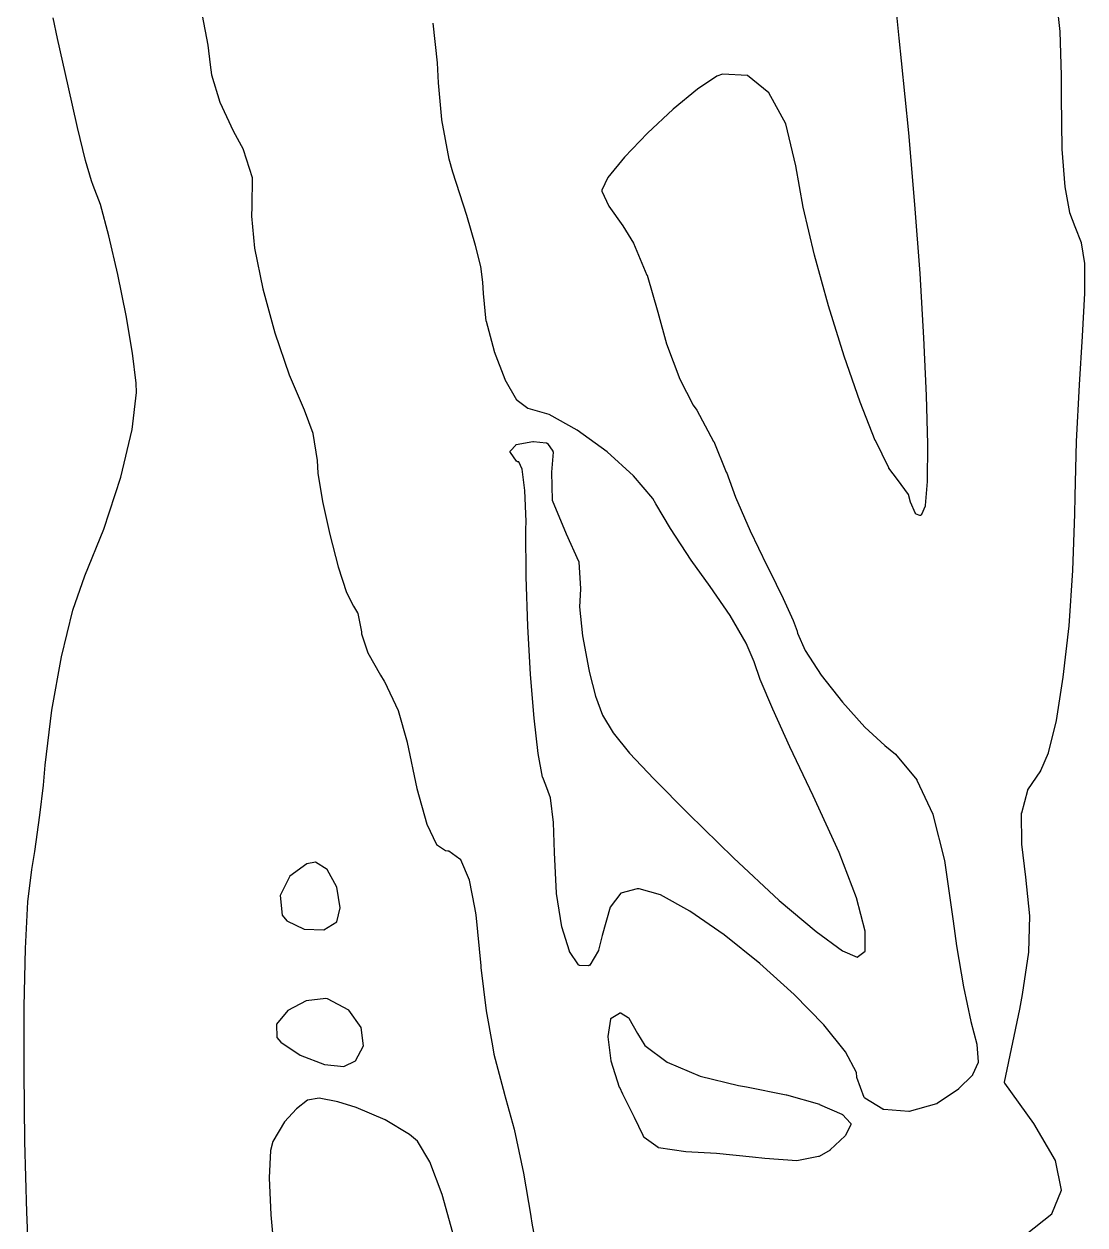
# Model space of a CAD drawing. Extents: x 42 to 258, y -102 to -28.
# Drawn here: x 100.908 to 104.695, y -61.53 to -57.242 of the extents above; entities that cross this region are included whole.
import ezdxf

# ---------------------------------------------------------------- set-up
doc = ezdxf.new("R2010")
doc.units = 0
doc.header["$MEASUREMENT"] = 0
doc.layers.add('BLACK', color=7, linetype='CONTINUOUS')

msp = doc.modelspace()

# ---------------------------------------------------------------- linework, layer by layer
at = {"layer": 'Black'}
for p, q in [((104.016, -57.1484), (104.03, -57.2923)), ((104.606, -57.2688), (104.594, -57.1628)), ((101.028, -57.2939), (101.012, -57.2204)), ((101.544, -57.2117), (101.564, -57.3177)), ((102.384, -57.3803), (102.369, -57.2392)), ((104.611, -57.4259), (104.606, -57.2688)), ((101.065, -57.4628), (101.028, -57.2939)), ((101.028, -57.2939), (101.028, -57.2939)), ((101.028, -57.2939), (101.028, -57.2939)), ((101.564, -57.3177), (101.564, -57.3179)), ((101.564, -57.3179), (101.564, -57.3181)), ((101.564, -57.3181), (101.572, -57.3875)), ((104.03, -57.2923), (104.039, -57.3734)), ((101.572, -57.3875), (101.572, -57.3875)), ((101.572, -57.3875), (101.577, -57.4241)), ((102.387, -57.4519), (102.384, -57.3803)), ((104.039, -57.3734), (104.039, -57.3734)), ((104.039, -57.3734), (104.039, -57.3734)), ((104.039, -57.3734), (104.065, -57.6304)), ((101.577, -57.4241), (101.607, -57.5216)), ((102.388, -57.452), (102.387, -57.4519)), ((102.387, -57.4521), (102.388, -57.452)), ((102.399, -57.5832), (102.387, -57.4521)), ((103.381, -57.4285), (103.312, -57.4743)), ((103.401, -57.4206), (103.381, -57.4285)), ((103.49, -57.4265), (103.401, -57.4206)), ((103.567, -57.4874), (103.49, -57.4265)), ((104.611, -57.502), (104.611, -57.4259)), ((101.065, -57.4629), (101.065, -57.4628)), ((101.065, -57.4628), (101.065, -57.4628)), ((101.099, -57.6119), (101.065, -57.4629)), ((103.312, -57.4743), (103.225, -57.5465)), ((103.627, -57.5981), (103.567, -57.4874)), ((101.607, -57.5216), (101.655, -57.624)), ((104.614, -57.6887), (104.611, -57.502)), ((104.611, -57.502), (104.611, -57.502)), ((104.611, -57.502), (104.611, -57.502)), ((103.225, -57.5465), (103.133, -57.632)), ((101.099, -57.612), (101.099, -57.6119)), ((101.099, -57.6119), (101.099, -57.6119)), ((101.128, -57.729), (101.099, -57.612)), ((101.655, -57.624), (101.69, -57.6895)), ((102.399, -57.5835), (102.399, -57.5832)), ((102.399, -57.5837), (102.399, -57.5835)), ((102.426, -57.7243), (102.399, -57.5837)), ((103.663, -57.7482), (103.627, -57.5981)), ((103.133, -57.632), (103.051, -57.7177)), ((104.065, -57.6304), (104.065, -57.6304)), ((104.065, -57.6304), (104.065, -57.6304)), ((104.065, -57.6304), (104.087, -57.8861)), ((101.69, -57.6895), (101.69, -57.6899)), ((101.69, -57.6899), (101.69, -57.6903)), ((101.69, -57.6903), (101.722, -57.7902)), ((104.614, -57.6888), (104.614, -57.6887)), ((104.614, -57.689), (104.614, -57.6888)), ((104.624, -57.8229), (104.614, -57.689)), ((101.128, -57.7291), (101.128, -57.729)), ((101.128, -57.729), (101.128, -57.729)), ((101.149, -57.802), (101.128, -57.7291)), ((102.426, -57.7245), (102.426, -57.7243)), ((102.426, -57.7247), (102.426, -57.7245)), ((102.439, -57.7705), (102.426, -57.7247)), ((103.051, -57.7177), (102.992, -57.79)), ((103.689, -57.8961), (103.663, -57.7482)), ((101.722, -57.7918), (101.721, -57.8935)), ((101.722, -57.7902), (101.722, -57.791)), ((101.722, -57.791), (101.722, -57.7918)), ((102.439, -57.7706), (102.439, -57.7705)), ((102.488, -57.9252), (102.439, -57.7706)), ((102.439, -57.7706), (102.439, -57.7706)), ((102.992, -57.79), (102.97, -57.8353)), ((101.149, -57.8023), (101.149, -57.802)), ((101.149, -57.8025), (101.149, -57.8023)), ((101.155, -57.8185), (101.149, -57.8025)), ((101.181, -57.886), (101.155, -57.8185)), ((102.97, -57.8353), (102.971, -57.8388)), ((102.971, -57.8388), (102.995, -57.8927)), ((104.624, -57.8232), (104.624, -57.8229)), ((104.624, -57.8235), (104.624, -57.8232)), ((104.641, -57.9154), (104.624, -57.8235)), ((101.211, -57.9979), (101.181, -57.886)), ((101.721, -57.8937), (101.72, -57.9284)), ((101.721, -57.8935), (101.721, -57.8936)), ((101.721, -57.8936), (101.721, -57.8937)), ((102.52, -58.0332), (102.488, -57.9252)), ((102.995, -57.8927), (103.045, -57.9622)), ((103.689, -57.8963), (103.689, -57.8961)), ((103.689, -57.8964), (103.689, -57.8963)), ((103.729, -58.0672), (103.689, -57.8964)), ((104.087, -57.8861), (104.087, -57.8861)), ((104.087, -57.8861), (104.087, -57.8862)), ((104.087, -57.8862), (104.105, -58.1329)), ((104.641, -57.9159), (104.641, -57.9154)), ((104.641, -57.9163), (104.641, -57.9159)), ((104.66, -57.9658), (104.641, -57.9163)), ((101.72, -57.9284), (101.731, -58.0425)), ((103.045, -57.9622), (103.045, -57.9624)), ((103.045, -57.9624), (103.045, -57.9625)), ((103.045, -57.9625), (103.083, -58.0244)), ((104.683, -58.0234), (104.66, -57.9658)), ((104.66, -57.9658), (104.66, -57.9658)), ((104.66, -57.9658), (104.66, -57.9658)), ((101.243, -58.1361), (101.211, -57.9979)), ((101.731, -58.0425), (101.761, -58.1878)), ((102.538, -58.108), (102.52, -58.0332)), ((103.083, -58.0244), (103.083, -58.0247)), ((103.083, -58.0247), (103.084, -58.0251)), ((103.084, -58.0251), (103.131, -58.1388)), ((104.695, -58.097), (104.683, -58.0234)), ((103.729, -58.0673), (103.729, -58.0672)), ((103.729, -58.0674), (103.729, -58.0673)), ((103.779, -58.2485), (103.729, -58.0674)), ((104.695, -58.203), (104.695, -58.097)), ((101.272, -58.2823), (101.243, -58.1361)), ((102.546, -58.1635), (102.538, -58.108)), ((103.131, -58.1388), (103.131, -58.1391)), ((103.131, -58.1391), (103.132, -58.1393)), ((103.132, -58.1393), (103.17, -58.2703)), ((104.105, -58.1329), (104.105, -58.1329)), ((104.105, -58.1329), (104.105, -58.1329)), ((104.105, -58.1329), (104.119, -58.3629)), ((102.548, -58.2045), (102.546, -58.1635)), ((101.761, -58.1878), (101.803, -58.3452)), ((102.548, -58.2047), (102.548, -58.2045)), ((102.548, -58.2048), (102.548, -58.2047)), ((102.558, -58.303), (102.548, -58.2048)), ((104.686, -58.3562), (104.695, -58.203)), ((103.779, -58.2486), (103.779, -58.2485)), ((103.779, -58.2487), (103.779, -58.2486)), ((103.835, -58.4275), (103.779, -58.2487)), ((101.295, -58.4178), (101.272, -58.2823)), ((102.559, -58.3033), (102.558, -58.303)), ((102.559, -58.3037), (102.559, -58.3033)), ((102.587, -58.4115), (102.559, -58.3037)), ((103.17, -58.2703), (103.17, -58.2703)), ((103.17, -58.2703), (103.17, -58.2704)), ((103.17, -58.2704), (103.201, -58.3837)), ((101.803, -58.3452), (101.854, -58.4952)), ((103.201, -58.3837), (103.249, -58.5096)), ((104.119, -58.3629), (104.119, -58.363)), ((104.119, -58.363), (104.119, -58.363)), ((104.119, -58.363), (104.128, -58.5685)), ((104.675, -58.53), (104.686, -58.3562)), ((101.308, -58.5244), (101.295, -58.4178)), ((102.587, -58.4117), (102.587, -58.4115)), ((102.587, -58.412), (102.587, -58.4117)), ((102.625, -58.5113), (102.587, -58.412)), ((103.835, -58.4276), (103.835, -58.4275)), ((103.835, -58.4277), (103.835, -58.4276)), ((103.892, -58.5919), (103.835, -58.4277)), ((101.309, -58.5573), (101.308, -58.5244)), ((101.854, -58.4952), (101.908, -58.619)), ((102.625, -58.5116), (102.625, -58.5113)), ((102.625, -58.512), (102.625, -58.5116)), ((102.667, -58.5848), (102.625, -58.512)), ((103.249, -58.5096), (103.297, -58.6026)), ((101.294, -58.6903), (101.309, -58.5573)), ((104.128, -58.5685), (104.128, -58.5686)), ((104.128, -58.5686), (104.128, -58.5686)), ((104.128, -58.5686), (104.133, -58.742)), ((104.665, -58.7324), (104.675, -58.5301)), ((104.675, -58.5301), (104.675, -58.53)), ((104.675, -58.53), (104.675, -58.53)), ((102.667, -58.5849), (102.667, -58.5848)), ((102.667, -58.585), (102.667, -58.5849)), ((102.668, -58.5855), (102.667, -58.585)), ((102.668, -58.5861), (102.668, -58.5855)), ((102.668, -58.5862), (102.668, -58.5861)), ((102.668, -58.5863), (102.668, -58.5862)), ((102.706, -58.6145), (102.668, -58.5863)), ((103.297, -58.6026), (103.309, -58.6206)), ((103.892, -58.592), (103.892, -58.5919)), ((103.892, -58.5921), (103.892, -58.592)), ((103.946, -58.7291), (103.892, -58.5921)), ((101.908, -58.619), (101.908, -58.6192)), ((101.908, -58.6192), (101.908, -58.6193)), ((101.908, -58.6193), (101.939, -58.7034)), ((102.707, -58.6149), (102.706, -58.6145)), ((102.706, -58.6145), (102.706, -58.6145)), ((102.706, -58.6145), (102.706, -58.6145)), ((102.708, -58.6153), (102.707, -58.6149)), ((102.783, -58.6368), (102.708, -58.6153)), ((102.708, -58.6153), (102.708, -58.6153)), ((102.708, -58.6153), (102.708, -58.6153)), ((102.882, -58.6925), (102.783, -58.6368)), ((103.309, -58.6206), (103.309, -58.6208)), ((103.309, -58.6208), (103.309, -58.6209)), ((103.309, -58.6209), (103.369, -58.7325)), ((101.254, -58.8594), (101.294, -58.6903)), ((102.989, -58.7697), (102.882, -58.6925)), ((101.939, -58.7034), (101.939, -58.7039)), ((101.939, -58.7039), (101.939, -58.7044)), ((101.939, -58.7044), (101.954, -58.8002)), ((102.665, -58.7437), (102.724, -58.7326)), ((102.724, -58.7326), (102.725, -58.7326)), ((102.725, -58.7326), (102.726, -58.7325)), ((102.726, -58.7325), (102.772, -58.7373)), ((102.772, -58.7373), (102.773, -58.7374)), ((102.773, -58.7374), (102.773, -58.7374)), ((102.773, -58.7374), (102.773, -58.7376)), ((102.773, -58.7376), (102.774, -58.7377)), ((102.774, -58.7377), (102.774, -58.738)), ((102.774, -58.738), (102.775, -58.7381)), ((102.775, -58.7381), (102.775, -58.7385)), ((102.775, -58.7385), (102.775, -58.7387)), ((102.775, -58.7387), (102.776, -58.7391)), ((102.776, -58.7391), (102.776, -58.7393)), ((102.776, -58.7393), (102.796, -58.7677)), ((103.369, -58.7325), (103.37, -58.7328)), ((103.37, -58.7328), (103.37, -58.733)), ((103.37, -58.733), (103.414, -58.8419)), ((103.946, -58.7293), (103.946, -58.7291)), ((103.947, -58.7295), (103.946, -58.7293)), ((103.995, -58.8269), (103.947, -58.7295)), ((104.66, -58.9283), (104.665, -58.7325)), ((104.665, -58.7325), (104.666, -58.7324)), ((104.666, -58.7324), (104.665, -58.7324)), ((102.643, -58.7672), (102.644, -58.7666)), ((102.643, -58.7673), (102.643, -58.7672)), ((102.643, -58.7674), (102.643, -58.7673)), ((102.643, -58.7681), (102.643, -58.7674)), ((102.643, -58.7689), (102.643, -58.7681)), ((102.643, -58.769), (102.643, -58.7689)), ((102.643, -58.7691), (102.643, -58.769)), ((102.643, -58.7698), (102.643, -58.7691)), ((102.643, -58.7707), (102.643, -58.7698)), ((102.643, -58.7708), (102.643, -58.7707)), ((102.643, -58.7707), (102.643, -58.7707)), ((102.643, -58.7715), (102.643, -58.7708)), ((102.644, -58.7722), (102.643, -58.7715)), ((102.644, -58.7659), (102.663, -58.7453)), ((102.644, -58.7666), (102.644, -58.7659)), ((102.666, -58.8031), (102.644, -58.7722)), ((102.663, -58.7448), (102.664, -58.7443)), ((102.663, -58.7453), (102.663, -58.7448)), ((102.664, -58.7442), (102.665, -58.744)), ((102.664, -58.7443), (102.664, -58.7442)), ((102.664, -58.7443), (102.664, -58.7443)), ((102.665, -58.744), (102.665, -58.7437)), ((102.797, -58.7711), (102.791, -58.8418)), ((102.796, -58.7677), (102.796, -58.7678)), ((102.796, -58.7678), (102.796, -58.7678)), ((102.796, -58.7678), (102.796, -58.7686)), ((102.796, -58.7686), (102.797, -58.7693)), ((102.797, -58.7693), (102.797, -58.7693)), ((102.797, -58.7693), (102.797, -58.7693)), ((102.797, -58.7693), (102.797, -58.7702)), ((102.797, -58.7702), (102.797, -58.771)), ((102.797, -58.771), (102.797, -58.7711)), ((102.797, -58.7711), (102.797, -58.7711)), ((103.084, -58.8551), (102.989, -58.7697)), ((104.133, -58.7421), (104.132, -58.8755)), ((104.133, -58.742), (104.133, -58.7421)), ((104.133, -58.7421), (104.133, -58.7421)), ((101.954, -58.8002), (101.954, -58.8005)), ((101.954, -58.8005), (101.954, -58.8007)), ((101.954, -58.8007), (101.957, -58.8455)), ((102.667, -58.8032), (102.666, -58.8031)), ((102.667, -58.8035), (102.667, -58.8032)), ((102.667, -58.8038), (102.667, -58.8035)), ((102.668, -58.8043), (102.667, -58.8038)), ((102.668, -58.8044), (102.668, -58.8043)), ((102.668, -58.8045), (102.668, -58.8044)), ((102.669, -58.8047), (102.668, -58.8045)), ((102.669, -58.805), (102.669, -58.8047)), ((102.67, -58.805), (102.669, -58.805)), ((102.674, -58.8056), (102.67, -58.805)), ((102.67, -58.805), (102.67, -58.805)), ((102.686, -58.8316), (102.674, -58.8056)), ((101.193, -59.0451), (101.254, -58.8594)), ((101.957, -58.8455), (101.973, -58.9467)), ((102.696, -58.908), (102.686, -58.8316)), ((102.791, -58.8418), (102.793, -58.9422)), ((103.152, -58.9356), (103.084, -58.8551)), ((103.414, -58.8419), (103.414, -58.842)), ((103.414, -58.842), (103.415, -58.842)), ((103.415, -58.842), (103.448, -58.9309)), ((103.995, -58.8273), (103.995, -58.8269)), ((103.995, -58.8277), (103.995, -58.8273)), ((104.026, -58.8685), (103.995, -58.8277)), ((104.065, -58.9217), (104.026, -58.8685)), ((102.7, -59.018), (102.696, -58.908)), ((104.132, -58.8759), (104.125, -58.9616)), ((104.132, -58.8755), (104.132, -58.8757)), ((104.132, -58.8757), (104.132, -58.8759)), ((101.973, -58.9467), (101.999, -59.0649)), ((102.793, -58.9422), (102.843, -59.0623)), ((103.163, -58.9547), (103.152, -58.9356)), ((103.215, -59.0436), (103.163, -58.9547)), ((103.163, -58.9547), (103.163, -58.9547)), ((103.448, -58.9309), (103.5, -59.0511)), ((104.072, -58.9489), (104.065, -58.9217)), ((104.072, -58.9494), (104.072, -58.9489)), ((104.072, -58.9498), (104.072, -58.9494)), ((104.09, -58.9895), (104.072, -58.9498)), ((104.659, -58.9914), (104.66, -58.9284)), ((104.66, -58.9284), (104.66, -58.9283)), ((104.66, -58.9283), (104.66, -58.9283)), ((104.09, -58.9898), (104.09, -58.9895)), ((104.09, -58.9901), (104.09, -58.9898)), ((104.09, -58.9905), (104.09, -58.9901)), ((104.091, -58.9909), (104.09, -58.9905)), ((104.091, -58.9912), (104.091, -58.9909)), ((104.091, -58.9914), (104.091, -58.9912)), ((104.092, -58.9917), (104.091, -58.9914)), ((104.092, -58.992), (104.092, -58.9917)), ((104.092, -58.9921), (104.092, -58.992)), ((104.093, -58.9922), (104.092, -58.9921)), ((104.105, -58.9963), (104.093, -58.9922)), ((104.106, -58.9963), (104.105, -58.9963)), ((104.106, -58.9964), (104.106, -58.9963)), ((104.107, -58.9965), (104.106, -58.9964)), ((104.106, -58.9964), (104.106, -58.9964)), ((104.108, -58.9963), (104.107, -58.9965)), ((104.107, -58.9965), (104.107, -58.9965)), ((104.107, -58.9965), (104.107, -58.9965)), ((104.109, -58.9961), (104.108, -58.9963)), ((104.11, -58.9956), (104.109, -58.996)), ((104.109, -58.996), (104.109, -58.996)), ((104.109, -58.996), (104.109, -58.9961)), ((104.111, -58.9944), (104.11, -58.9949)), ((104.11, -58.9949), (104.11, -58.995)), ((104.11, -58.995), (104.11, -58.9952)), ((104.11, -58.9952), (104.11, -58.9956)), ((104.124, -58.9632), (104.111, -58.9935)), ((104.111, -58.9935), (104.111, -58.9936)), ((104.111, -58.9936), (104.111, -58.9938)), ((104.111, -58.9938), (104.111, -58.9944)), ((104.125, -58.9624), (104.124, -58.9632)), ((104.125, -58.9616), (104.125, -58.9624)), ((104.652, -59.1931), (104.659, -58.9914)), ((102.699, -59.047), (102.7, -59.018)), ((101.125, -59.2119), (101.193, -59.0451)), ((101.999, -59.0649), (102.029, -59.1799)), ((102.699, -59.0471), (102.699, -59.047)), ((102.7, -59.2154), (102.699, -59.0471)), ((102.699, -59.0471), (102.699, -59.0471)), ((102.843, -59.0623), (102.887, -59.1599)), ((103.215, -59.0437), (103.215, -59.0436)), ((103.215, -59.0438), (103.215, -59.0437)), ((103.289, -59.1557), (103.215, -59.0438)), ((103.5, -59.0511), (103.56, -59.1749)), ((102.887, -59.1599), (102.887, -59.1599)), ((102.887, -59.1599), (102.887, -59.16)), ((102.887, -59.16), (102.888, -59.1608)), ((102.888, -59.1608), (102.888, -59.1616)), ((102.888, -59.1616), (102.888, -59.1616)), ((102.888, -59.1616), (102.888, -59.1617)), ((102.888, -59.1617), (102.894, -59.2592)), ((103.289, -59.1558), (103.289, -59.1557)), ((103.289, -59.1559), (103.289, -59.1558)), ((103.357, -59.2501), (103.289, -59.1559)), ((101.082, -59.3343), (101.125, -59.2121)), ((101.125, -59.212), (101.125, -59.2119)), ((101.125, -59.2121), (101.125, -59.212)), ((102.029, -59.1799), (102.059, -59.2718)), ((103.56, -59.1749), (103.568, -59.1906)), ((103.568, -59.1906), (103.568, -59.1907)), ((103.568, -59.1907), (103.568, -59.1907)), ((103.568, -59.1907), (103.618, -59.2934)), ((104.638, -59.3912), (104.652, -59.1931)), ((102.7, -59.2155), (102.7, -59.2154)), ((102.706, -59.392), (102.7, -59.2155)), ((102.7, -59.2155), (102.7, -59.2155)), ((103.429, -59.354), (103.357, -59.2501)), ((102.059, -59.2718), (102.084, -59.3209)), ((102.894, -59.2598), (102.891, -59.3226)), ((102.894, -59.2592), (102.894, -59.2595)), ((102.894, -59.2595), (102.894, -59.2598)), ((103.618, -59.2934), (103.618, -59.2935)), ((103.618, -59.2935), (103.618, -59.2935)), ((103.618, -59.2935), (103.654, -59.3715)), ((101.042, -59.5009), (101.082, -59.3348)), ((101.082, -59.3345), (101.082, -59.3343)), ((101.082, -59.3348), (101.082, -59.3345)), ((102.084, -59.3209), (102.098, -59.3446)), ((102.891, -59.3226), (102.901, -59.427)), ((102.098, -59.3446), (102.099, -59.3454)), ((102.099, -59.3454), (102.099, -59.3462)), ((102.099, -59.3462), (102.113, -59.4126)), ((103.486, -59.4523), (103.429, -59.354)), ((103.654, -59.3715), (103.654, -59.3717)), ((103.654, -59.3717), (103.654, -59.3719)), ((103.654, -59.3719), (103.668, -59.4094)), ((102.113, -59.4126), (102.113, -59.413)), ((102.113, -59.413), (102.113, -59.4134)), ((102.113, -59.4134), (102.113, -59.4194)), ((102.113, -59.4194), (102.135, -59.4876)), ((102.706, -59.3921), (102.706, -59.392)), ((102.716, -59.5643), (102.706, -59.3921)), ((102.706, -59.3921), (102.706, -59.3921)), ((103.668, -59.4094), (103.668, -59.41)), ((103.668, -59.41), (103.668, -59.4105)), ((103.668, -59.4105), (103.669, -59.4165)), ((103.669, -59.4165), (103.696, -59.4786)), ((104.617, -59.5737), (104.638, -59.3912)), ((102.901, -59.427), (102.924, -59.5465)), ((103.514, -59.5189), (103.486, -59.4523)), ((101.007, -59.6919), (101.042, -59.5012)), ((101.042, -59.5011), (101.042, -59.5009)), ((101.042, -59.5012), (101.042, -59.5011)), ((102.135, -59.4876), (102.181, -59.5671)), ((103.696, -59.4786), (103.753, -59.5667)), ((102.924, -59.5465), (102.927, -59.5587)), ((103.536, -59.5819), (103.514, -59.5189)), ((102.181, -59.5671), (102.194, -59.5883)), ((102.194, -59.5883), (102.194, -59.5886)), ((102.194, -59.5886), (102.195, -59.5889)), ((102.195, -59.5889), (102.243, -59.6929)), ((102.716, -59.5644), (102.716, -59.5643)), ((102.716, -59.5643), (102.716, -59.5643)), ((102.729, -59.7198), (102.716, -59.5644)), ((102.927, -59.5587), (102.948, -59.6424)), ((103.536, -59.582), (103.536, -59.5819)), ((103.536, -59.5821), (103.536, -59.582)), ((103.581, -59.6881), (103.536, -59.5821)), ((103.753, -59.5667), (103.829, -59.6638)), ((104.593, -59.7287), (104.617, -59.5737)), ((102.948, -59.6424), (102.973, -59.7098)), ((103.829, -59.6638), (103.909, -59.753)), ((100.983, -59.8879), (101.007, -59.6922)), ((101.007, -59.692), (101.007, -59.6919)), ((101.007, -59.6922), (101.007, -59.692)), ((102.243, -59.6929), (102.243, -59.6933)), ((102.243, -59.6933), (102.243, -59.6936)), ((102.243, -59.6936), (102.276, -59.8066)), ((102.729, -59.7199), (102.729, -59.7198)), ((102.743, -59.846), (102.729, -59.7199)), ((102.729, -59.7199), (102.729, -59.7199)), ((102.973, -59.7098), (103.011, -59.7733)), ((103.581, -59.6882), (103.581, -59.6881)), ((103.581, -59.6881), (103.581, -59.6881)), ((103.642, -59.8231), (103.581, -59.6882)), ((103.909, -59.753), (103.981, -59.8178)), ((104.565, -59.844), (104.593, -59.7287)), ((102.276, -59.8066), (102.276, -59.8068)), ((102.276, -59.8068), (102.276, -59.807)), ((102.276, -59.807), (102.31, -59.9717)), ((103.011, -59.7733), (103.069, -59.8452)), ((102.743, -59.8462), (102.743, -59.846)), ((102.743, -59.8464), (102.743, -59.8462)), ((102.759, -59.9307), (102.743, -59.8464)), ((103.069, -59.8452), (103.156, -59.9375)), ((103.713, -59.973), (103.642, -59.8231)), ((103.642, -59.8231), (103.642, -59.8231)), ((103.642, -59.8231), (103.642, -59.8231)), ((103.981, -59.8178), (104.019, -59.8488)), ((104.019, -59.8488), (104.019, -59.8492)), ((104.019, -59.8492), (104.019, -59.8495)), ((104.019, -59.8495), (104.095, -59.9401)), ((104.537, -59.9075), (104.565, -59.844)), ((100.977, -59.9594), (100.983, -59.8881)), ((100.983, -59.888), (100.983, -59.8879)), ((100.983, -59.8881), (100.983, -59.888)), ((102.759, -59.9312), (102.759, -59.9307)), ((102.76, -59.9317), (102.759, -59.9312)), ((102.771, -59.9597), (102.76, -59.9317)), ((103.156, -59.9375), (103.28, -60.0622)), ((104.095, -59.9401), (104.095, -59.9406)), ((104.095, -59.9406), (104.095, -59.9412)), ((104.095, -59.9412), (104.152, -60.0631)), ((104.491, -59.9763), (104.537, -59.908)), ((104.537, -59.9078), (104.537, -59.9075)), ((104.537, -59.9075), (104.537, -59.9075)), ((104.537, -59.908), (104.537, -59.9078)), ((100.965, -60.0669), (100.977, -59.9594)), ((102.31, -59.9717), (102.346, -60.0993)), ((102.787, -60.0046), (102.771, -59.9597)), ((103.725, -59.998), (103.713, -59.973)), ((103.713, -59.973), (103.713, -59.973)), ((103.713, -59.973), (103.713, -59.973)), ((104.47, -60.0581), (104.491, -59.9778)), ((104.491, -59.9771), (104.491, -59.9763)), ((104.491, -59.9778), (104.491, -59.9771)), ((102.798, -60.093), (102.787, -60.0046)), ((103.818, -60.1994), (103.725, -59.998)), ((100.947, -60.197), (100.965, -60.0669)), ((103.28, -60.0622), (103.44, -60.2185)), ((104.152, -60.0631), (104.152, -60.0636)), ((104.152, -60.0636), (104.152, -60.064)), ((104.152, -60.064), (104.194, -60.228)), ((104.469, -60.0587), (104.47, -60.0581)), ((104.469, -60.0594), (104.469, -60.0587)), ((104.47, -60.1692), (104.469, -60.0594)), ((102.346, -60.0993), (102.38, -60.1711)), ((102.802, -60.1998), (102.798, -60.093)), ((100.936, -60.2607), (100.947, -60.197)), ((102.38, -60.1711), (102.413, -60.1931)), ((102.413, -60.1931), (102.421, -60.1938)), ((102.421, -60.1938), (102.422, -60.1939)), ((102.422, -60.1939), (102.422, -60.1939)), ((102.422, -60.1939), (102.423, -60.1941)), ((102.423, -60.1941), (102.423, -60.1942)), ((102.423, -60.1942), (102.423, -60.1944)), ((102.423, -60.1944), (102.424, -60.1946)), ((102.424, -60.1946), (102.464, -60.2226)), ((104.47, -60.1695), (104.47, -60.1692)), ((104.47, -60.1698), (104.47, -60.1695)), ((104.484, -60.2875), (104.47, -60.1698)), ((101.918, -60.2403), (101.857, -60.285)), ((101.948, -60.235), (101.918, -60.2403)), ((101.99, -60.2607), (101.948, -60.235)), ((102.464, -60.2226), (102.465, -60.223)), ((102.465, -60.223), (102.465, -60.2233)), ((102.465, -60.2233), (102.465, -60.2236)), ((102.465, -60.2236), (102.466, -60.2238)), ((102.466, -60.2238), (102.466, -60.2243)), ((102.466, -60.2243), (102.466, -60.2247)), ((102.466, -60.2247), (102.497, -60.2976)), ((102.802, -60.1999), (102.802, -60.1998)), ((102.802, -60.1998), (102.802, -60.1998)), ((102.809, -60.3453), (102.802, -60.1999)), ((103.44, -60.2185), (103.604, -60.3709)), ((103.88, -60.3619), (103.818, -60.1994)), ((104.194, -60.228), (104.194, -60.2282)), ((104.194, -60.2282), (104.194, -60.2285)), ((104.194, -60.2285), (104.225, -60.445)), ((100.922, -60.3762), (100.936, -60.2609)), ((100.936, -60.2608), (100.936, -60.2607)), ((100.936, -60.2609), (100.936, -60.2608)), ((102.024, -60.3233), (101.99, -60.2607)), ((101.857, -60.285), (101.822, -60.354)), ((102.037, -60.397), (102.024, -60.3233)), ((102.497, -60.2976), (102.497, -60.2981)), ((102.497, -60.2981), (102.497, -60.2986)), ((102.497, -60.2986), (102.516, -60.3962)), ((104.498, -60.4262), (104.484, -60.2875)), ((101.822, -60.354), (101.83, -60.4232)), ((102.809, -60.3456), (102.809, -60.3453)), ((102.809, -60.3459), (102.809, -60.3456)), ((102.828, -60.4652), (102.809, -60.3459)), ((103.038, -60.3453), (103, -60.395)), ((103.097, -60.3301), (103.038, -60.3453)), ((103.104, -60.33), (103.097, -60.3301)), ((103.18, -60.3512), (103.104, -60.33)), ((103.285, -60.4092), (103.18, -60.3512)), ((103.911, -60.4813), (103.88, -60.3619)), ((100.913, -60.5432), (100.922, -60.3765)), ((100.922, -60.3764), (100.922, -60.3762)), ((100.922, -60.3765), (100.922, -60.3764)), ((102.025, -60.448), (102.037, -60.397)), ((102.516, -60.3962), (102.521, -60.4225)), ((103, -60.395), (102.972, -60.4958)), ((103.407, -60.4943), (103.285, -60.4092)), ((103.604, -60.3709), (103.735, -60.4826)), ((101.83, -60.4232), (101.846, -60.4434)), ((101.846, -60.4434), (101.908, -60.4733)), ((101.978, -60.4758), (102.025, -60.448)), ((102.521, -60.4225), (102.521, -60.4228)), ((102.521, -60.4228), (102.521, -60.423)), ((102.521, -60.423), (102.539, -60.6041)), ((104.225, -60.445), (104.225, -60.445)), ((104.225, -60.445), (104.225, -60.4451)), ((104.225, -60.4451), (104.236, -60.5336)), ((104.495, -60.5558), (104.498, -60.4262)), ((101.908, -60.4733), (101.978, -60.4758)), ((102.828, -60.4655), (102.828, -60.4652)), ((102.828, -60.4659), (102.828, -60.4655)), ((102.855, -60.5524), (102.828, -60.4659)), ((102.972, -60.4958), (102.958, -60.5488)), ((103.535, -60.5968), (103.407, -60.4943)), ((103.735, -60.4826), (103.829, -60.5511)), ((103.91, -60.5523), (103.911, -60.4813)), ((104.236, -60.5336), (104.261, -60.6797)), ((100.909, -60.7493), (100.913, -60.5433)), ((100.913, -60.5433), (100.913, -60.5432)), ((100.913, -60.5432), (100.913, -60.5432)), ((102.855, -60.5531), (102.855, -60.5524)), ((102.855, -60.5537), (102.855, -60.5531)), ((102.887, -60.6009), (102.855, -60.5537)), ((102.958, -60.5501), (102.928, -60.6017)), ((102.958, -60.5488), (102.958, -60.5494)), ((102.958, -60.5494), (102.958, -60.5501)), ((103.829, -60.5511), (103.882, -60.5733)), ((103.882, -60.5733), (103.91, -60.5523)), ((104.472, -60.7067), (104.495, -60.5558)), ((102.539, -60.6041), (102.539, -60.6042)), ((102.539, -60.6042), (102.539, -60.6042)), ((102.539, -60.6042), (102.539, -60.6111)), ((102.539, -60.6111), (102.557, -60.7648)), ((102.887, -60.6013), (102.887, -60.6009)), ((102.888, -60.6018), (102.887, -60.6013)), ((102.888, -60.6019), (102.888, -60.6018)), ((102.888, -60.6021), (102.888, -60.6019)), ((102.889, -60.6024), (102.888, -60.6021)), ((102.889, -60.6027), (102.889, -60.6024)), ((102.889, -60.6028), (102.889, -60.6027)), ((102.89, -60.6029), (102.889, -60.6028)), ((102.891, -60.6031), (102.89, -60.6029)), ((102.89, -60.6029), (102.89, -60.6029)), ((102.923, -60.6042), (102.891, -60.6031)), ((102.924, -60.6041), (102.923, -60.6042)), ((102.925, -60.6039), (102.924, -60.604)), ((102.924, -60.604), (102.924, -60.6042)), ((102.924, -60.6042), (102.924, -60.6041)), ((102.926, -60.6035), (102.925, -60.6039)), ((102.925, -60.6039), (102.925, -60.6039)), ((102.925, -60.6039), (102.925, -60.6039)), ((102.927, -60.6031), (102.926, -60.6035)), ((102.928, -60.6018), (102.927, -60.6024)), ((102.927, -60.6024), (102.927, -60.603)), ((102.927, -60.603), (102.927, -60.603)), ((102.927, -60.603), (102.927, -60.6031)), ((102.928, -60.6017), (102.928, -60.6017)), ((102.928, -60.6017), (102.928, -60.6018)), ((103.657, -60.707), (103.535, -60.5968)), ((103.763, -60.8151), (103.657, -60.707)), ((104.261, -60.6797), (104.288, -60.8029)), ((104.462, -60.7593), (104.472, -60.7067)), ((100.908, -60.9829), (100.909, -60.7494)), ((100.909, -60.7494), (100.909, -60.7493)), ((100.909, -60.7494), (100.909, -60.7494)), ((101.915, -60.7291), (101.85, -60.7646)), ((101.985, -60.7214), (101.915, -60.7291)), ((101.991, -60.7228), (101.985, -60.7214)), ((102.067, -60.7625), (101.991, -60.7228)), ((101.85, -60.7646), (101.809, -60.8131)), ((102.111, -60.8243), (102.067, -60.7625)), ((102.557, -60.7648), (102.58, -60.8903)), ((102.993, -60.8567), (103.002, -60.7955)), ((103.002, -60.7939), (103.003, -60.7935)), ((103.002, -60.7943), (103.002, -60.7939)), ((103.002, -60.7947), (103.002, -60.7943)), ((103.002, -60.7951), (103.002, -60.7947)), ((103.002, -60.7955), (103.002, -60.7951)), ((103.003, -60.7925), (103.004, -60.7923)), ((103.003, -60.7929), (103.003, -60.7925)), ((103.003, -60.7932), (103.003, -60.7929)), ((103.003, -60.7935), (103.003, -60.7932)), ((103.004, -60.792), (103.034, -60.7732)), ((103.004, -60.7923), (103.004, -60.792)), ((103.034, -60.773), (103.035, -60.7728)), ((103.034, -60.7731), (103.034, -60.773)), ((103.034, -60.7732), (103.034, -60.7731)), ((103.035, -60.7728), (103.036, -60.7725)), ((103.036, -60.7725), (103.036, -60.7725)), ((103.036, -60.7725), (103.036, -60.7725)), ((103.036, -60.7725), (103.037, -60.7725)), ((103.037, -60.7725), (103.037, -60.7725)), ((103.037, -60.7725), (103.038, -60.7725)), ((103.038, -60.7725), (103.038, -60.7725)), ((103.038, -60.7725), (103.038, -60.7728)), ((103.038, -60.7728), (103.039, -60.773)), ((103.039, -60.773), (103.039, -60.7731)), ((103.039, -60.7731), (103.039, -60.7732)), ((103.039, -60.7732), (103.065, -60.7892)), ((103.065, -60.7892), (103.065, -60.7895)), ((103.065, -60.7895), (103.066, -60.7897)), ((103.066, -60.7897), (103.066, -60.79)), ((103.066, -60.79), (103.066, -60.7904)), ((103.066, -60.7904), (103.067, -60.7907)), ((103.067, -60.7907), (103.067, -60.791)), ((103.067, -60.791), (103.098, -60.8463)), ((104.408, -61.02), (104.462, -60.7593)), ((101.809, -60.8131), (101.81, -60.8599)), ((102.12, -60.8903), (102.111, -60.8243)), ((103.84, -60.9113), (103.763, -60.8151)), ((104.288, -60.8029), (104.309, -60.8845)), ((101.81, -60.8599), (101.825, -60.8777)), ((101.825, -60.8777), (101.894, -60.9239)), ((102.993, -60.8573), (102.993, -60.8567)), ((102.993, -60.858), (102.993, -60.8573)), ((103.004, -60.9442), (102.993, -60.858)), ((103.098, -60.8463), (103.124, -60.8895)), ((104.309, -60.8845), (104.309, -60.8849)), ((101.894, -60.9239), (101.98, -60.9572)), ((102.091, -60.9433), (102.12, -60.8903)), ((102.58, -60.8903), (102.58, -60.8903)), ((102.58, -60.8903), (102.585, -60.9205)), ((102.585, -60.9205), (102.618, -61.0455)), ((103.124, -60.8895), (103.204, -60.9485)), ((103.879, -60.9855), (103.84, -60.9113)), ((104.309, -60.8849), (104.309, -60.8853)), ((104.309, -60.8853), (104.314, -60.947)), ((101.98, -60.9572), (102.049, -60.9634)), ((102.049, -60.9634), (102.091, -60.9433)), ((103.004, -60.9446), (103.004, -60.9442)), ((103.004, -60.9451), (103.004, -60.9446)), ((103.034, -61.0388), (103.004, -60.9451)), ((103.204, -60.9485), (103.321, -60.9987)), ((104.314, -60.9495), (104.294, -60.9932)), ((104.314, -60.947), (104.314, -60.9474)), ((104.314, -60.9474), (104.314, -60.9478)), ((104.314, -60.9478), (104.314, -60.9483)), ((104.314, -60.9483), (104.314, -60.9488)), ((104.314, -60.9488), (104.314, -60.9491)), ((104.314, -60.9491), (104.314, -60.9495)), ((100.908, -60.983), (100.908, -60.9829)), ((100.908, -60.9829), (100.908, -60.9829)), ((100.911, -61.2319), (100.908, -60.983)), ((103.321, -60.9987), (103.458, -61.0317)), ((103.881, -61.0019), (103.879, -60.9855)), ((103.881, -61.0024), (103.881, -61.0019)), ((103.881, -61.0029), (103.881, -61.0024)), ((103.907, -61.0741), (103.881, -61.0029)), ((104.293, -60.9947), (104.244, -61.044)), ((104.294, -60.9939), (104.293, -60.9947)), ((104.293, -60.9947), (104.293, -60.9947)), ((104.293, -60.9947), (104.293, -60.9947)), ((104.294, -60.9932), (104.294, -60.9932)), ((104.294, -60.9932), (104.294, -60.9933)), ((104.294, -60.9933), (104.294, -60.9939)), ((102.618, -61.0455), (102.622, -61.0585)), ((103.034, -61.0391), (103.034, -61.0388)), ((103.035, -61.0394), (103.034, -61.0391)), ((103.045, -61.0627), (103.035, -61.0394)), ((103.458, -61.0317), (103.487, -61.0363)), ((103.487, -61.0363), (103.487, -61.0363)), ((103.487, -61.0363), (103.487, -61.0363)), ((103.487, -61.0363), (103.629, -61.0651)), ((104.244, -61.0446), (104.167, -61.0965)), ((104.244, -61.044), (104.244, -61.0443)), ((104.244, -61.0443), (104.244, -61.0446)), ((104.408, -61.0204), (104.408, -61.02)), ((104.408, -61.0207), (104.408, -61.0204)), ((104.408, -61.0212), (104.408, -61.0207)), ((104.408, -61.0218), (104.408, -61.0212)), ((104.408, -61.0221), (104.408, -61.0218)), ((104.408, -61.0224), (104.408, -61.0221)), ((104.409, -61.0229), (104.408, -61.0224)), ((104.409, -61.0234), (104.409, -61.0229)), ((104.409, -61.0237), (104.409, -61.0234)), ((104.409, -61.024), (104.409, -61.0237)), ((104.513, -61.1679), (104.409, -61.024)), ((101.92, -61.0844), (101.88, -61.1146)), ((101.961, -61.0765), (101.92, -61.0844)), ((102.028, -61.0905), (101.961, -61.0765)), ((102.093, -61.1109), (102.028, -61.0905)), ((102.622, -61.0585), (102.622, -61.0586)), ((102.622, -61.0586), (102.622, -61.0587)), ((102.622, -61.0587), (102.657, -61.1875)), ((103.045, -61.0628), (103.045, -61.0627)), ((103.087, -61.1464), (103.045, -61.0628)), ((103.045, -61.0628), (103.045, -61.0628)), ((103.629, -61.0651), (103.629, -61.0652)), ((103.629, -61.0652), (103.63, -61.0652)), ((103.63, -61.0652), (103.747, -61.099)), ((103.747, -61.099), (103.747, -61.0992)), ((103.907, -61.0749), (103.907, -61.0741)), ((103.908, -61.0756), (103.907, -61.0749)), ((103.908, -61.0762), (103.908, -61.0756)), ((103.908, -61.0756), (103.908, -61.0756)), ((103.908, -61.0756), (103.908, -61.0756)), ((103.909, -61.0767), (103.908, -61.0762)), ((103.974, -61.1169), (103.909, -61.0767)), ((104.165, -61.0972), (104.068, -61.1246)), ((104.166, -61.0968), (104.165, -61.0972)), ((104.167, -61.0965), (104.166, -61.0968)), ((101.88, -61.1146), (101.838, -61.1614)), ((102.197, -61.1543), (102.093, -61.1109)), ((103.747, -61.0992), (103.747, -61.0992)), ((103.747, -61.0992), (103.827, -61.1338)), ((103.827, -61.1338), (103.827, -61.1339)), ((103.827, -61.1339), (103.827, -61.1339)), ((103.827, -61.1339), (103.828, -61.1344)), ((103.828, -61.1344), (103.828, -61.1348)), ((103.828, -61.1348), (103.828, -61.1349)), ((103.828, -61.1349), (103.829, -61.135)), ((103.829, -61.135), (103.858, -61.166)), ((103.975, -61.117), (103.974, -61.1169)), ((103.975, -61.1171), (103.975, -61.117)), ((103.976, -61.1173), (103.975, -61.1171)), ((103.976, -61.1175), (103.976, -61.1173)), ((103.977, -61.1176), (103.976, -61.1175)), ((103.976, -61.1175), (103.976, -61.1175)), ((104.066, -61.1248), (103.977, -61.1176)), ((104.067, -61.1247), (104.066, -61.1248)), ((104.066, -61.1248), (104.066, -61.1248)), ((104.066, -61.1248), (104.066, -61.1248)), ((104.068, -61.1246), (104.067, -61.1247)), ((104.068, -61.1246), (104.068, -61.1246)), ((104.068, -61.1246), (104.068, -61.1246)), ((101.838, -61.1614), (101.796, -61.2318)), ((102.284, -61.2066), (102.197, -61.1543)), ((103.118, -61.2109), (103.087, -61.1464)), ((103.087, -61.1464), (103.087, -61.1464)), ((103.859, -61.1716), (103.84, -61.2099)), ((103.858, -61.166), (103.858, -61.1663)), ((103.858, -61.1663), (103.858, -61.1666)), ((103.858, -61.1666), (103.859, -61.1671)), ((103.859, -61.1671), (103.859, -61.1674)), ((103.859, -61.1674), (103.859, -61.1678)), ((103.859, -61.1678), (103.859, -61.1682)), ((103.859, -61.1682), (103.859, -61.1687)), ((103.859, -61.1687), (103.859, -61.1691)), ((103.859, -61.1691), (103.859, -61.1695)), ((103.859, -61.1695), (103.859, -61.17)), ((103.859, -61.17), (103.859, -61.1704)), ((103.859, -61.1704), (103.859, -61.1709)), ((103.859, -61.1709), (103.859, -61.1712)), ((103.859, -61.1712), (103.859, -61.1716)), ((104.59, -61.3), (104.513, -61.1679)), ((102.312, -61.2302), (102.284, -61.2066)), ((102.657, -61.1875), (102.657, -61.1877)), ((102.657, -61.1877), (102.657, -61.1878)), ((102.657, -61.1878), (102.691, -61.3447)), ((103.12, -61.2161), (103.118, -61.2109)), ((103.121, -61.2164), (103.12, -61.2161)), ((103.121, -61.2168), (103.121, -61.2164)), ((103.121, -61.2171), (103.121, -61.2168)), ((103.121, -61.2175), (103.121, -61.2171)), ((103.122, -61.2178), (103.121, -61.2175)), ((103.122, -61.218), (103.122, -61.2178)), ((103.171, -61.2536), (103.122, -61.218)), ((103.839, -61.2113), (103.786, -61.2615)), ((103.84, -61.2106), (103.839, -61.2113)), ((103.839, -61.2113), (103.839, -61.2113)), ((103.839, -61.2113), (103.839, -61.2113)), ((103.84, -61.2099), (103.84, -61.2099)), ((103.84, -61.2099), (103.84, -61.2099)), ((103.84, -61.2099), (103.84, -61.2106)), ((100.918, -61.4843), (100.911, -61.2319)), ((100.911, -61.2319), (100.911, -61.2319)), ((100.911, -61.2319), (100.911, -61.2319)), ((101.788, -61.2635), (101.783, -61.362)), ((101.796, -61.2318), (101.788, -61.2635)), ((102.356, -61.3042), (102.312, -61.2302)), ((103.171, -61.2537), (103.171, -61.2536)), ((103.172, -61.254), (103.171, -61.2537)), ((103.172, -61.2541), (103.172, -61.254)), ((103.173, -61.2544), (103.172, -61.2541)), ((103.173, -61.2545), (103.173, -61.2544)), ((103.173, -61.2544), (103.173, -61.2544)), ((103.27, -61.2687), (103.173, -61.2545)), ((103.27, -61.2688), (103.27, -61.2687)), ((103.27, -61.2687), (103.27, -61.2687)), ((103.38, -61.2747), (103.27, -61.2688)), ((103.785, -61.2622), (103.746, -61.285)), ((103.786, -61.2618), (103.785, -61.2622)), ((103.786, -61.2615), (103.786, -61.2618)), ((102.4, -61.4206), (102.356, -61.3042)), ((103.508, -61.2871), (103.38, -61.2747)), ((103.552, -61.2927), (103.508, -61.2871)), ((103.552, -61.2927), (103.552, -61.2926)), ((103.552, -61.2926), (103.552, -61.2927)), ((103.666, -61.301), (103.552, -61.2927)), ((103.667, -61.3009), (103.666, -61.301)), ((103.744, -61.2855), (103.667, -61.3009)), ((103.667, -61.3009), (103.667, -61.3009)), ((103.745, -61.2852), (103.744, -61.2855)), ((103.746, -61.285), (103.745, -61.2852)), ((104.611, -61.4053), (104.59, -61.3)), ((102.691, -61.3447), (102.691, -61.3448)), ((102.691, -61.3448), (102.691, -61.3449)), ((102.691, -61.3449), (102.717, -61.4989)), ((101.783, -61.362), (101.789, -61.4933)), ((102.439, -61.5577), (102.4, -61.4206)), ((104.577, -61.4904), (104.611, -61.4053)), ((100.918, -61.4844), (100.918, -61.4843)), ((100.929, -61.7283), (100.918, -61.4844)), ((100.918, -61.4844), (100.918, -61.4844)), ((101.789, -61.4933), (101.802, -61.638)), ((102.717, -61.4989), (102.717, -61.499)), ((102.717, -61.499), (102.717, -61.499)), ((102.717, -61.499), (102.721, -61.5235)), ((102.721, -61.5235), (102.748, -61.6732)), ((104.485, -61.5627), (104.577, -61.4904))]:
    msp.add_line(p, q, dxfattribs=at)

doc.saveas('drawing.dxf')
